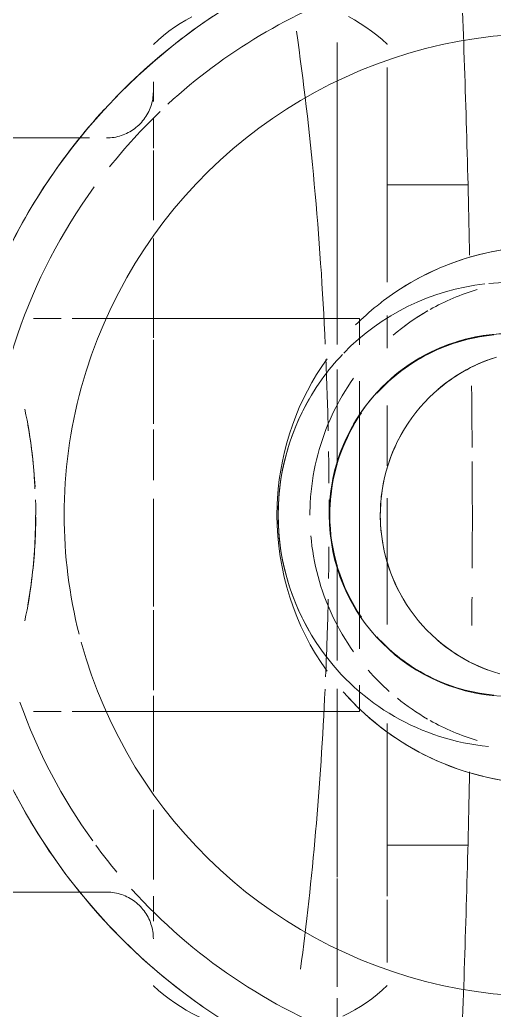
# Model space of a CAD drawing. Header units: millimetres. Extents: x -4000 to 187956, y -58990 to 162485.
# Drawn here: x 80485.6 to 80508.56, y 7498.22 to 7546.13 of the extents above; entities that cross this region are included whole.
import ezdxf

# ---------------------------------------------------------------- set-up
doc = ezdxf.new("R2010")
doc.units = ezdxf.units.MM
doc.layers.add('A-FLOR-PATT', color=8, linetype='Continuous', lineweight=13)
doc.layers.add('P-SANR-FIXT', color=6, linetype='Continuous', lineweight=9)

# ---------------------------------------------------------------- blocks, each defined once
blk = doc.blocks.new('C307 - C307-V815-0_000')
at = {"layer": 'P-SANR-FIXT', "color": 50}
for p, q in [((7.688, -75.211), (7.594, -75.517)), ((-7.538, -75.68), (-7.639, -75.376)), ((-7.425, -75.979), (-7.538, -75.68)), ((-7.015, -76.847), (-7.163, -76.563)), ((-15.976, -76.778), (-15.976, -80.66)), ((-6.855, -77.124), (-7.015, -76.847)), ((-6.685, -77.395), (-6.855, -77.124)), ((15.976, -80.66), (15.976, -76.779)), ((-6.504, -77.659), (-6.685, -77.395)), ((-6.312, -77.915), (-6.504, -77.659)), ((-6.111, -78.163), (-6.312, -77.915)), ((-5.899, -78.404), (-6.111, -78.163)), ((-9.868, -78.717), (-9.877, -78.702)), ((-5.21, -79.071), (-5.448, -78.858)), ((-4.963, -79.275), (-5.21, -79.071)), ((4.847, -79.365), (4.588, -79.554)), ((5.097, -79.166), (4.847, -79.365)), ((-4.176, -79.824), (-4.446, -79.651)), ((-3.9, -79.985), (-4.176, -79.824)), ((-3.617, -80.135), (-3.9, -79.985)), ((4.05, -79.899), (3.771, -80.056)), ((4.322, -79.732), (4.05, -79.899)), ((4.588, -79.554), (4.322, -79.732)), ((-3.329, -80.274), (-3.617, -80.135)), ((-3.036, -80.402), (-3.329, -80.274)), ((-2.737, -80.517), (-3.036, -80.402)), ((3.771, -80.056), (3.485, -80.201)), ((-23.212, -81.166), (-23.001, -80.915)), ((-18.63, -80.66), (-21.654, -80.66)), ((-11.265, -80.66), (-21.654, -80.66)), ((-16.729, -80.66), (-18.42, -80.66)), ((-13.735, -80.66), (-16.729, -80.66)), ((-15.976, -80.66), (-14.759, -80.66)), ((-15.976, -80.66), (-11.296, -80.66)), ((-13.283, -80.66), (-11.296, -80.66)), ((-11.517, -80.66), (-12.578, -80.66)), ((-8.068, -80.66), (-9.658, -80.66)), ((-9.651, -80.66), (-8.164, -80.66)), ((-5.3, -80.66), (-3.117, -80.66)), ((-5.3, -80.66), (-2.47, -80.66)), ((-3.01, -80.66), (-5.154, -80.66)), ((-2.382, -80.66), (-5.154, -80.66)), ((-2.434, -80.621), (-2.737, -80.517)), ((-2.128, -80.712), (-2.434, -80.621)), ((-1.818, -80.791), (-2.128, -80.712)), ((-0.812, -80.66), (0, -80.66)), ((-0.812, -80.66), (0, -80.66)), ((0, -80.66), (-0.782, -80.66)), ((0, -80.66), (-0.782, -80.66)), ((0, -80.66), (5.3, -80.66)), ((0, -80.66), (5.3, -80.66)), ((5.154, -80.66), (0, -80.66)), ((5.154, -80.66), (0, -80.66)), ((10.085, -80.66), (11.073, -80.66)), ((10.085, -80.66), (11.073, -80.66)), ((11.256, -80.66), (10.136, -80.66)), ((13.383, -80.66), (10.136, -80.66)), ((11.296, -80.66), (13.283, -80.66)), ((11.296, -80.66), (15.976, -80.66)), ((12.578, -80.66), (11.517, -80.66)), ((18.434, -80.66), (13.383, -80.66)), ((16.729, -80.66), (13.735, -80.66)), ((14.759, -80.66), (15.976, -80.66)), ((18.42, -80.66), (16.729, -80.66)), ((21.654, -80.66), (18.621, -80.66)), ((21.654, -80.66), (18.621, -80.66)), ((22.768, -80.66), (22.99, -80.903)), ((22.99, -80.903), (23.201, -81.153)), ((-0.234, -80.997), (-0.553, -80.981)), ((23.201, -81.153), (23.403, -81.413)), ((23.403, -81.413), (23.594, -81.68)), ((23.594, -81.68), (23.774, -81.954)), ((-24.109, -82.538), (-23.951, -82.25)), ((-23.951, -82.25), (-23.783, -81.968)), ((0, -82.012), (-6.474, -82.012)), ((6.474, -82.012), (0, -82.012)), ((23.774, -81.954), (23.943, -82.235)), ((-22.855, -83.089), (-15.507, -83.089)), ((-15.079, -83.089), (-8.242, -83.089)), ((-7.041, -83.089), (-4.256, -83.089)), ((-6.812, -83.089), (-4.253, -83.089)), ((-4.256, -83.089), (-2.443, -83.089)), ((-4.253, -83.089), (-2.443, -83.089)), ((2.427, -83.089), (4.253, -83.089)), ((2.428, -83.089), (4.256, -83.089)), ((4.253, -83.089), (6.812, -83.089)), ((4.256, -83.089), (7.041, -83.089)), ((8.415, -83.089), (15.062, -83.089)), ((15.507, -83.089), (17.403, -83.089)), ((17.58, -83.089), (22.831, -83.089)), ((23.394, -83.089), (24.586, -83.089)), ((-20.005, -91.981), (-20.953, -91.981)), ((-20.005, -91.981), (-20.953, -91.981)), ((-20.479, -91.981), (-20.504, -91.981)), ((-20.389, -91.984), (-20.479, -91.981)), ((-20.299, -91.99), (-20.389, -91.984)), ((-17.753, -91.981), (-19.174, -91.981)), ((-14.262, -91.981), (-17.634, -91.981)), ((-14.262, -91.981), (-17.634, -91.981)), ((-8.578, -91.981), (-13.383, -91.981)), ((-8.578, -91.981), (-13.383, -91.981)), ((-7.036, -91.981), (-8.47, -91.981)), ((-4.414, -91.981), (-8.47, -91.981)), ((-4.414, -91.981), (-6.05, -91.981)), ((-1.678, -91.981), (-4.139, -91.981)), ((-1.678, -91.981), (-4.139, -91.981)), ((0, -91.981), (-0.782, -91.981)), ((0, -91.981), (-0.782, -91.981)), ((4.418, -91.981), (0.002, -91.981)), ((4.418, -91.981), (0.002, -91.981)), ((6.054, -91.981), (4.601, -91.981)), ((8.472, -91.981), (4.601, -91.981)), ((8.472, -91.981), (7.036, -91.981)), ((13.383, -91.981), (8.748, -91.981)), ((13.383, -91.981), (8.748, -91.981)), ((17.634, -91.981), (14.264, -91.981)), ((17.634, -91.981), (14.264, -91.981)), ((19.648, -91.981), (18.434, -91.981)), ((19.648, -91.981), (18.434, -91.981)), ((-20.209, -92), (-20.299, -91.99)), ((19.225, -92.377), (19.152, -92.429)), ((19.301, -92.327), (19.225, -92.377)), ((19.379, -92.28), (19.301, -92.327)), ((19.458, -92.237), (19.379, -92.28)), ((19.539, -92.197), (19.458, -92.237)), ((18.703, -92.874), (18.649, -92.947)), ((18.759, -92.803), (18.703, -92.874)), ((18.944, -92.604), (18.88, -92.668)), ((19.011, -92.543), (18.944, -92.604)), ((18.466, -93.259), (18.428, -93.341)), ((18.507, -93.178), (18.466, -93.259)), ((18.551, -93.099), (18.507, -93.178)), ((18.599, -93.022), (18.551, -93.099)), ((18.649, -92.947), (18.599, -93.022)), ((-18.355, -93.533), (-18.385, -93.448))]:
    blk.add_line(p, q, dxfattribs=at)
at = {"layer": 'P-SANR-FIXT', "color": 253}
for p, q in [((-9.5, -82.012), (-9.5, -95.913)), ((-8.227, -82.012), (-9.5, -82.012)), ((9.5, -82.012), (8.227, -82.012)), ((9.5, -95.913), (9.5, -82.012)), ((-9.5, -96.449), (-9.5, -97.779)), ((9.5, -97.779), (9.5, -96.442))]:
    blk.add_line(p, q, dxfattribs=at)
at = {"layer": 'P-SANR-FIXT', "color": 254}
for p, q in [((0, -82.012), (-6.474, -82.012)), ((6.474, -82.012), (0, -82.012)), ((-22.823, -83.089), (-20.059, -83.089)), ((-20.059, -83.089), (-8.258, -83.089)), ((8.435, -83.089), (17.52, -83.089)), ((17.595, -83.089), (20.059, -83.089)), ((20.059, -83.089), (22.799, -83.089)), ((23.37, -83.089), (24.574, -83.089)), ((-23.943, -90.406), (-24.101, -90.118)), ((-23.774, -90.688), (-23.943, -90.406)), ((23.951, -90.392), (23.783, -90.673)), ((24.109, -90.103), (23.951, -90.392)), ((-23.594, -90.962), (-23.774, -90.688)), ((-23.403, -91.229), (-23.594, -90.962)), ((23.603, -90.948), (23.413, -91.216)), ((23.783, -90.673), (23.603, -90.948)), ((-23.201, -91.488), (-23.403, -91.229)), ((-22.99, -91.739), (-23.201, -91.488)), ((23.212, -91.475), (23.001, -91.726)), ((23.413, -91.216), (23.212, -91.475)), ((-22.768, -91.981), (-22.99, -91.739)), ((22.779, -91.969), (22.768, -91.981)), ((23.001, -91.726), (22.779, -91.969)), ((-18.269, -93.885), (-18.285, -93.795)), ((-18.256, -93.974), (-18.269, -93.885)), ((18.273, -93.86), (18.259, -93.95)), ((18.29, -93.772), (18.273, -93.86)), ((18.311, -93.683), (18.29, -93.772)), ((18.335, -93.596), (18.311, -93.683)), ((18.362, -93.51), (18.335, -93.596)), ((-18.247, -94.064), (-18.256, -93.974)), ((-18.242, -94.155), (-18.247, -94.064)), ((-18.24, -94.245), (-18.242, -94.155)), ((18.243, -94.13), (18.24, -94.221)), ((18.24, -94.221), (18.24, -94.245)), ((18.24, -105.726), (18.24, -94.245)), ((18.249, -94.04), (18.243, -94.13)), ((18.259, -93.95), (18.249, -94.04)), ((-18.24, -95.069), (-18.24, -105.726))]:
    blk.add_line(p, q, dxfattribs=at)
at = {"layer": 'P-SANR-FIXT', "color": 250, "flags": 128}
for points in [[(-24.11, -89.115), (-23.446, -90.067), (-22.745, -90.99), (-22.008, -91.886), (-21.235, -92.751), (-20.428, -93.584), (-19.588, -94.384), (-18.718, -95.151), (-17.817, -95.881), (-16.888, -96.576), (-15.931, -97.232), (-14.95, -97.85), (-13.944, -98.428), (-12.916, -98.965)], [(13.392, -98.723), (14.41, -98.167), (15.404, -97.57), (16.375, -96.935), (17.319, -96.261), (18.235, -95.55), (19.122, -94.802), (19.979, -94.02), (20.803, -93.204), (21.595, -92.356), (22.351, -91.477), (23.072, -90.569), (23.757, -89.632), (24.403, -88.669)]]:
    blk.add_lwpolyline(points, dxfattribs=at)
at = {"layer": 'P-SANR-FIXT', "color": 50, "flags": 128}
for points in [[(7.594, -75.517), (7.487, -75.818), (7.368, -76.115), (7.238, -76.408), (7.096, -76.694), (6.943, -76.975), (6.778, -77.249), (6.603, -77.517), (6.417, -77.778), (6.221, -78.03)], [(-7.163, -76.563), (-7.3, -76.274), (-7.425, -75.979)], [(6.221, -78.03), (6.014, -78.275), (5.799, -78.511), (5.574, -78.739)], [(-5.448, -78.858), (-5.678, -78.635), (-5.899, -78.404)], [(5.574, -78.739), (5.34, -78.957), (5.097, -79.166)], [(-4.446, -79.651), (-4.708, -79.468), (-4.963, -79.275)], [(3.485, -80.201), (3.195, -80.334), (2.899, -80.456), (2.598, -80.566)], [(-23.001, -80.915), (-22.779, -80.672), (-22.768, -80.66)], [(-0.553, -80.981), (-0.872, -80.952), (-1.189, -80.911), (-1.505, -80.857), (-1.818, -80.791)], [(2.598, -80.566), (2.294, -80.664), (1.985, -80.75), (1.674, -80.823), (1.36, -80.884), (1.043, -80.932), (0.725, -80.967), (0.406, -80.99), (0.086, -81), (-0.234, -80.997)], [(-23.783, -81.968), (-23.603, -81.693), (-23.413, -81.426), (-23.212, -81.166)], [(23.943, -82.235), (24.101, -82.523), (24.247, -82.817)], [(20.504, -91.981), (20.413, -91.983), (20.323, -91.988), (20.233, -91.997)], [(-19.768, -92.104), (-19.855, -92.076), (-19.942, -92.052), (-20.03, -92.031), (-20.119, -92.014), (-20.209, -92)], [(-19.437, -92.248), (-19.517, -92.207), (-19.6, -92.17), (-19.683, -92.135), (-19.768, -92.104)], [(-18.993, -92.559), (-19.061, -92.5), (-19.132, -92.444), (-19.205, -92.391), (-19.281, -92.34), (-19.358, -92.293), (-19.437, -92.248)], [(19.152, -92.429), (19.08, -92.485), (19.011, -92.543)], [(19.878, -92.069), (19.792, -92.096), (19.706, -92.126), (19.622, -92.16), (19.539, -92.197)], [(20.054, -92.026), (19.966, -92.046), (19.878, -92.069)], [(20.233, -91.997), (20.143, -92.01), (20.054, -92.026)], [(-18.635, -92.967), (-18.688, -92.893), (-18.743, -92.822), (-18.802, -92.752), (-18.863, -92.685), (-18.926, -92.621), (-18.993, -92.559)], [(18.88, -92.668), (18.818, -92.734), (18.759, -92.803)], [(-18.455, -93.281), (-18.496, -93.2), (-18.539, -93.12), (-18.586, -93.043), (-18.635, -92.967)], [(-18.385, -93.448), (-18.418, -93.364), (-18.455, -93.281)], [(18.428, -93.341), (18.394, -93.425), (18.362, -93.51)], [(-18.285, -93.795), (-18.305, -93.707), (-18.328, -93.62), (-18.355, -93.533)]]:
    blk.add_lwpolyline(points, dxfattribs=at)
at = {"layer": 'P-SANR-FIXT', "color": 253}
for centre, radius, start, end in [((0, -73), 23.297, 126, 254.6892), ((0, -73), 23.297, 285.3108, 54), ((0, -73), 13, 128.0306, 217.0736), ((0, -73), 13, 311.1218, 51.9694), ((0, -74.691), 11.25, 176.0587, 185.3565), ((0, -74.691), 11.25, 176.0587, 185.3565), ((0, -74.691), 11.25, 186.4096, 225.8606), ((0, -74.691), 11.25, 186.4096, 225.8606), ((0, -74.691), 11.25, 305.5272, 354.5095), ((0, -74.691), 11.25, 305.5272, 354.5095), ((0, -73), 13, 218.8467, 225), ((0, -73), 27, 198.9872, 222.5988), ((0, -73), 27, 312.0986, 339.8647), ((0, -74.691), 11.25, 226.3051, 234.4728), ((0, -74.691), 11.25, 226.3051, 234.4728), ((0, -74.691), 11.25, 240, 270), ((0, -74.691), 11.25, 270, 300), ((0, -73), 29, 205.2024, 225.879), ((0, -73), 29, 314.5896, 321.9068), ((0, -73), 27, 223.6958, 231.4264), ((0, -73), 27, 306.282, 309.8028), ((0, -73), 27, 234, 268.3408), ((0, -73), 27, 289.5931, 305.7325)]:
    blk.add_arc(centre, radius, start, end, dxfattribs=at)
at = {"layer": 'P-SANR-FIXT', "color": 250}
for centre, radius, start, end in [((0, -74.691), 8.778, 90, 270), ((0, -74.691), 8.778, 270, 90), ((0, -74.691), 11.25, 234.4728, 270), ((0, -74.691), 11.25, 270, 305.5272), ((0, -73), 29, 321.9068, 325.6926), ((0, -73), 29, 293.5891, 314.5896), ((0, -73), 29, 227.4023, 245.2702)]:
    blk.add_arc(centre, radius, start, end, dxfattribs=at)
at = {"layer": 'P-SANR-FIXT', "color": 254}
for radius, start, end in [(13, 180, 217.0736), (13, 315, 360), (11.405, 196.8833, 209.3192), (11.405, 196.8833, 209.3192), (11.405, 330.6808, 343.1167), (11.405, 330.6808, 343.1167), (11.405, 210, 220.2711), (11.405, 210, 220.2711), (11.405, 321.0298, 329.9368), (11.405, 321.0298, 329.9368), (13, 217.0736, 218.8467), (11.405, 311.202, 318.4489), (11.405, 311.202, 318.4489), (13, 218.8467, 225), (11.405, 234.5386, 244.8205), (11.405, 234.5386, 244.8205), (11.405, 295.1795, 305.4614), (11.405, 295.1795, 305.4614), (13, 234.459, 266.4193), (13, 270, 305.541), (23.297, 254.6892, 270), (23.297, 270, 284.3056)]:
    blk.add_arc((0, -73), radius, start, end, dxfattribs=at)
at = {"layer": 'P-SANR-FIXT', "color": 50}
for centre, radius, start, end in [((0, -74.691), 8.75, 185.2896, 227.6865), ((0, -73), 8, 198.0165, 220.6075), ((0, -73), 8, 319.3925, 341.9835), ((0, -74.691), 8.75, 330, 354.7104), ((0, -73), 11.405, 196.8833, 209.3192), ((0, -73), 11.405, 330.6808, 343.1167), ((0, -73), 11.405, 210.0832, 220.2711), ((0, -73), 11.405, 321.0298, 329.9368), ((0, -74.691), 8.75, 312.3135, 330), ((0, -73), 8, 240, 255), ((0, -73), 8, 270, 300), ((0, -73), 13, 217.0736, 218.8467), ((0, -73), 8, 255, 270), ((0, -73), 11.405, 311.202, 318.4489), ((0, -74.691), 8.75, 235.6413, 264.2084), ((0, -74.691), 8.75, 270, 304.3587), ((0, -73), 11.405, 234.5386, 244.8205), ((0, -73), 11.405, 295.1795, 305.4614), ((0, -73), 13, 311.1218, 315), ((0, -73), 11.405, 244.8205, 265.5565), ((0, -73), 11.405, 244.8205, 265.5565), ((0, -73), 11.405, 244.8205, 265.5565), ((0, -73), 11.405, 275.0518, 295.1795), ((0, -73), 11.405, 275.0518, 295.1795), ((0, -73), 11.405, 275.0518, 295.1795), ((0, -73), 13, 234.459, 266.4193), ((0, -74.691), 8.75, 264.2084, 270), ((0, -73), 13, 270, 305.541), ((0, -73), 11.405, 265.5565, 270), ((0, -73), 11.405, 265.5565, 270), ((0, -73), 11.405, 265.5565, 270), ((0, -73), 13, 266.4193, 270), ((0, -73), 13, 266.4193, 270), ((0, -122.671), 25, 93.1133, 96.7072), ((0, -122.671), 25, 90, 91.6957), ((0, -122.671), 25, 83.2797, 89.7716), ((0, -122.671), 25, 96.7479, 101.8253), ((0, -122.671), 25, 78.1747, 83.2521)]:
    blk.add_arc(centre, radius, start, end, dxfattribs=at)
for points in [[(-3.268, -76.556), (-4.262, -76.562), (-5.256, -76.57), (-6.25, -76.581)], [(0, -76.544), (-0.864, -76.545), (-1.728, -76.548), (-2.593, -76.552)], [(2.57, -76.551), (1.711, -76.547), (0.854, -76.545), (0, -76.544)], [(5.341, -76.571), (4.882, -76.567), (4.424, -76.563), (3.967, -76.56)], [(-4.067, -83.52), (-4.605, -83.532), (-5.142, -83.547), (-5.679, -83.564)], [(-1.535, -83.482), (-2.049, -83.486), (-2.563, -83.492), (-3.077, -83.501)], [(-0.008, -83.475), (-0.251, -83.475), (-0.494, -83.476), (-0.737, -83.477)], [(3.076, -83.501), (2.563, -83.492), (2.048, -83.486), (1.534, -83.482)], [(5.678, -83.564), (5.142, -83.547), (4.605, -83.532), (4.067, -83.52)]]:
    blk.add_open_spline(points, degree=3, dxfattribs=at)
at = {"layer": 'P-SANR-FIXT', "color": 253}
for points in [[(-12.564, -76.677), (-16.614, -76.758), (-20.668, -76.877), (-24.727, -77.033)], [(24.723, -77.033), (20.576, -76.875), (16.477, -76.756), (12.426, -76.675)], [(-8.261, -83.663), (-13.494, -83.902), (-18.615, -84.369), (-23.413, -85.057)], [(21.969, -84.858), (17.646, -84.285), (13.084, -83.888), (8.433, -83.671)]]:
    blk.add_open_spline(points, degree=3, dxfattribs=at)
at = {"layer": 'P-SANR-FIXT', "color": 254}
for points in [[(-5.679, -83.564), (-6.293, -83.583), (-6.907, -83.605), (-7.518, -83.631)], [(7.832, -83.644), (7.116, -83.613), (6.398, -83.586), (5.678, -83.564)]]:
    blk.add_open_spline(points, degree=3, dxfattribs=at)
at = {"layer": 'P-SANR-FIXT', "color": 50}
for points, knots in [([(-4.346, -98.052), (-3.455, -97.894), (-2.437, -97.775), (-1.398, -97.718), (-1.272, -97.711)], [0.44444444, 0.44444444, 0.44444444, 0.44444444, 0.47916667, 0.48394045, 0.48394045, 0.48394045, 0.48394045]), ([(0.001, -97.681), (0.37, -97.681), (1.844, -97.711), (3.281, -97.866), (4.347, -98.054)], [0.49995961, 0.49995961, 0.49995961, 0.49995961, 0.51388889, 0.55555556, 0.55555556, 0.55555556, 0.55555556])]:
    blk.add_open_spline(points, degree=3, knots=knots, dxfattribs=at)
blk = doc.blocks.new('C307 - C307-V850-0_000')
at = {"layer": 'P-SANR-FIXT', "color": 50}
for p, q in [((7.688, -75.211), (7.594, -75.517)), ((-7.538, -75.68), (-7.639, -75.376)), ((-7.425, -75.979), (-7.538, -75.68)), ((7.594, -75.517), (7.487, -75.818)), ((-7.3, -76.274), (-7.425, -75.979)), ((7.368, -76.115), (7.238, -76.408)), ((7.487, -75.818), (7.368, -76.115)), ((-7.163, -76.563), (-7.3, -76.274)), ((-7.015, -76.847), (-7.163, -76.563)), ((7.238, -76.408), (7.096, -76.694)), ((-15.976, -76.778), (-15.976, -80.66)), ((-6.855, -77.124), (-7.015, -76.847)), ((-6.685, -77.395), (-6.855, -77.124)), ((6.943, -76.975), (6.778, -77.249)), ((7.096, -76.694), (6.943, -76.975)), ((15.976, -80.66), (15.976, -76.779)), ((-6.504, -77.659), (-6.685, -77.395)), ((6.603, -77.517), (6.417, -77.778)), ((6.778, -77.249), (6.603, -77.517)), ((-6.312, -77.915), (-6.504, -77.659)), ((-6.111, -78.163), (-6.312, -77.915)), ((6.221, -78.03), (6.014, -78.275)), ((6.417, -77.778), (6.221, -78.03)), ((-5.899, -78.404), (-6.111, -78.163)), ((-5.678, -78.635), (-5.899, -78.404)), ((5.799, -78.511), (5.574, -78.739)), ((6.014, -78.275), (5.799, -78.511)), ((-9.868, -78.717), (-9.877, -78.702)), ((-5.448, -78.858), (-5.678, -78.635)), ((-5.21, -79.071), (-5.448, -78.858)), ((5.34, -78.957), (5.097, -79.166)), ((5.574, -78.739), (5.34, -78.957)), ((-4.963, -79.275), (-5.21, -79.071)), ((-4.708, -79.468), (-4.963, -79.275)), ((-4.446, -79.651), (-4.708, -79.468)), ((4.847, -79.365), (4.588, -79.554)), ((5.097, -79.166), (4.847, -79.365)), ((-4.176, -79.824), (-4.446, -79.651)), ((-3.9, -79.985), (-4.176, -79.824)), ((-3.617, -80.135), (-3.9, -79.985)), ((4.05, -79.899), (3.771, -80.056)), ((4.322, -79.732), (4.05, -79.899)), ((4.588, -79.554), (4.322, -79.732)), ((-3.329, -80.274), (-3.617, -80.135)), ((-3.036, -80.402), (-3.329, -80.274)), ((-2.737, -80.517), (-3.036, -80.402)), ((2.899, -80.456), (2.598, -80.566)), ((3.195, -80.334), (2.899, -80.456)), ((3.485, -80.201), (3.195, -80.334)), ((3.771, -80.056), (3.485, -80.201)), ((-23.212, -81.166), (-23.001, -80.915)), ((-23.001, -80.915), (-22.779, -80.672)), ((-22.779, -80.672), (-22.768, -80.66)), ((-18.63, -80.66), (-21.654, -80.66)), ((-13.383, -80.66), (-21.654, -80.66)), ((-16.729, -80.66), (-18.42, -80.66)), ((-13.735, -80.66), (-16.729, -80.66)), ((-15.976, -80.66), (-14.759, -80.66)), ((-15.976, -80.66), (-11.296, -80.66)), ((-11.265, -80.66), (-13.383, -80.66)), ((-13.283, -80.66), (-11.296, -80.66)), ((-11.517, -80.66), (-12.578, -80.66)), ((-8.068, -80.66), (-9.658, -80.66)), ((-9.651, -80.66), (-8.164, -80.66)), ((-5.3, -80.66), (-3.117, -80.66)), ((-5.3, -80.66), (-2.47, -80.66)), ((-3.01, -80.66), (-5.154, -80.66)), ((-2.382, -80.66), (-5.154, -80.66)), ((-2.434, -80.621), (-2.737, -80.517)), ((-2.128, -80.712), (-2.434, -80.621)), ((-1.818, -80.791), (-2.128, -80.712)), ((-1.505, -80.857), (-1.818, -80.791)), ((-1.189, -80.911), (-1.505, -80.857)), ((-0.872, -80.952), (-1.189, -80.911)), ((-0.553, -80.981), (-0.872, -80.952)), ((-0.812, -80.66), (0, -80.66)), ((-0.812, -80.66), (0, -80.66)), ((0, -80.66), (-0.782, -80.66)), ((0, -80.66), (-0.782, -80.66)), ((0, -80.66), (5.3, -80.66)), ((0, -80.66), (5.3, -80.66)), ((5.154, -80.66), (0, -80.66)), ((5.154, -80.66), (0, -80.66)), ((1.043, -80.932), (0.725, -80.967)), ((1.36, -80.884), (1.043, -80.932)), ((1.674, -80.823), (1.36, -80.884)), ((1.985, -80.75), (1.674, -80.823)), ((2.294, -80.664), (1.985, -80.75)), ((2.598, -80.566), (2.294, -80.664)), ((10.085, -80.66), (11.073, -80.66)), ((10.085, -80.66), (11.073, -80.66)), ((11.256, -80.66), (10.136, -80.66)), ((13.383, -80.66), (10.136, -80.66)), ((11.296, -80.66), (13.283, -80.66)), ((11.296, -80.66), (15.976, -80.66)), ((12.578, -80.66), (11.517, -80.66)), ((18.434, -80.66), (13.383, -80.66)), ((16.729, -80.66), (13.735, -80.66)), ((14.759, -80.66), (15.976, -80.66)), ((18.42, -80.66), (16.729, -80.66)), ((21.654, -80.66), (18.621, -80.66)), ((21.654, -80.66), (18.621, -80.66)), ((22.768, -80.66), (22.99, -80.903)), ((22.99, -80.903), (23.201, -81.153)), ((-23.603, -81.693), (-23.413, -81.426)), ((-23.413, -81.426), (-23.212, -81.166)), ((-0.234, -80.997), (-0.553, -80.981)), ((0.086, -81), (-0.234, -80.997)), ((0.406, -80.99), (0.086, -81)), ((0.725, -80.967), (0.406, -80.99)), ((23.201, -81.153), (23.403, -81.413)), ((23.403, -81.413), (23.594, -81.68)), ((-23.783, -81.968), (-23.603, -81.693)), ((23.594, -81.68), (23.774, -81.954)), ((-24.109, -82.538), (-23.951, -82.25)), ((-23.951, -82.25), (-23.783, -81.968)), ((0, -82.012), (-6.474, -82.012)), ((6.474, -82.012), (0, -82.012)), ((23.774, -81.954), (23.943, -82.235)), ((23.943, -82.235), (24.101, -82.523)), ((-22.855, -83.089), (-15.507, -83.089)), ((-15.079, -83.089), (-8.242, -83.089)), ((-7.041, -83.089), (-4.256, -83.089)), ((-6.812, -83.089), (-4.253, -83.089)), ((-4.256, -83.089), (-2.443, -83.089)), ((-4.253, -83.089), (-2.443, -83.089)), ((2.427, -83.089), (4.253, -83.089)), ((2.428, -83.089), (4.256, -83.089)), ((4.253, -83.089), (6.812, -83.089)), ((4.256, -83.089), (7.041, -83.089)), ((8.415, -83.089), (15.062, -83.089)), ((15.507, -83.089), (17.403, -83.089)), ((17.58, -83.089), (22.831, -83.089)), ((23.394, -83.089), (24.586, -83.089)), ((-20.005, -91.981), (-20.953, -91.981)), ((-20.005, -91.981), (-20.953, -91.981)), ((-20.479, -91.981), (-20.504, -91.981)), ((-20.389, -91.984), (-20.479, -91.981)), ((-20.299, -91.99), (-20.389, -91.984)), ((-17.753, -91.981), (-19.174, -91.981)), ((-14.262, -91.981), (-17.634, -91.981)), ((-14.262, -91.981), (-17.634, -91.981)), ((-8.578, -91.981), (-13.383, -91.981)), ((-8.578, -91.981), (-13.383, -91.981)), ((-7.036, -91.981), (-8.47, -91.981)), ((-4.414, -91.981), (-8.47, -91.981)), ((-4.414, -91.981), (-6.05, -91.981)), ((-1.678, -91.981), (-4.139, -91.981)), ((-1.678, -91.981), (-4.139, -91.981)), ((0, -91.981), (-0.782, -91.981)), ((0, -91.981), (-0.782, -91.981)), ((4.418, -91.981), (0.002, -91.981)), ((4.418, -91.981), (0.002, -91.981)), ((6.054, -91.981), (4.601, -91.981)), ((8.472, -91.981), (4.601, -91.981)), ((8.472, -91.981), (7.036, -91.981)), ((13.383, -91.981), (8.748, -91.981)), ((13.383, -91.981), (8.748, -91.981)), ((17.634, -91.981), (14.264, -91.981)), ((17.634, -91.981), (14.264, -91.981)), ((19.648, -91.981), (18.434, -91.981)), ((19.648, -91.981), (18.434, -91.981)), ((20.413, -91.983), (20.323, -91.988)), ((20.504, -91.981), (20.413, -91.983)), ((-20.209, -92), (-20.299, -91.99)), ((-20.119, -92.014), (-20.209, -92)), ((-20.03, -92.031), (-20.119, -92.014)), ((-19.942, -92.052), (-20.03, -92.031)), ((-19.855, -92.076), (-19.942, -92.052)), ((-19.768, -92.104), (-19.855, -92.076)), ((-19.683, -92.135), (-19.768, -92.104)), ((-19.6, -92.17), (-19.683, -92.135)), ((-19.517, -92.207), (-19.6, -92.17)), ((-19.437, -92.248), (-19.517, -92.207)), ((-19.358, -92.293), (-19.437, -92.248)), ((-19.281, -92.34), (-19.358, -92.293)), ((-19.205, -92.391), (-19.281, -92.34)), ((-19.132, -92.444), (-19.205, -92.391)), ((-19.061, -92.5), (-19.132, -92.444)), ((19.152, -92.429), (19.08, -92.485)), ((19.225, -92.377), (19.152, -92.429)), ((19.301, -92.327), (19.225, -92.377)), ((19.379, -92.28), (19.301, -92.327)), ((19.458, -92.237), (19.379, -92.28)), ((19.539, -92.197), (19.458, -92.237)), ((19.622, -92.16), (19.539, -92.197)), ((19.706, -92.126), (19.622, -92.16)), ((19.792, -92.096), (19.706, -92.126)), ((19.878, -92.069), (19.792, -92.096)), ((19.966, -92.046), (19.878, -92.069)), ((20.054, -92.026), (19.966, -92.046)), ((20.143, -92.01), (20.054, -92.026)), ((20.233, -91.997), (20.143, -92.01)), ((20.323, -91.988), (20.233, -91.997)), ((-18.993, -92.559), (-19.061, -92.5)), ((-18.926, -92.621), (-18.993, -92.559)), ((-18.863, -92.685), (-18.926, -92.621)), ((-18.802, -92.752), (-18.863, -92.685)), ((-18.743, -92.822), (-18.802, -92.752)), ((-18.688, -92.893), (-18.743, -92.822)), ((-18.635, -92.967), (-18.688, -92.893)), ((18.703, -92.874), (18.649, -92.947)), ((18.759, -92.803), (18.703, -92.874)), ((18.818, -92.734), (18.759, -92.803)), ((18.88, -92.668), (18.818, -92.734)), ((19.08, -92.485), (19.011, -92.543)), ((-18.586, -93.043), (-18.635, -92.967)), ((-18.539, -93.12), (-18.586, -93.043)), ((-18.496, -93.2), (-18.539, -93.12)), ((-18.455, -93.281), (-18.496, -93.2)), ((-18.418, -93.364), (-18.455, -93.281)), ((-18.385, -93.448), (-18.418, -93.364)), ((18.428, -93.341), (18.394, -93.425)), ((18.466, -93.259), (18.428, -93.341)), ((18.507, -93.178), (18.466, -93.259)), ((18.551, -93.099), (18.507, -93.178)), ((18.599, -93.022), (18.551, -93.099)), ((18.649, -92.947), (18.599, -93.022)), ((-18.355, -93.533), (-18.385, -93.448)), ((-18.328, -93.62), (-18.355, -93.533)), ((-18.305, -93.707), (-18.328, -93.62)), ((-18.285, -93.795), (-18.305, -93.707)), ((18.394, -93.425), (18.362, -93.51))]:
    blk.add_line(p, q, dxfattribs=at)
at = {"layer": 'P-SANR-FIXT', "color": 253}
for p, q in [((-9.5, -82.012), (-9.5, -95.913)), ((-8.227, -82.012), (-9.5, -82.012)), ((9.5, -82.012), (8.227, -82.012)), ((9.5, -95.913), (9.5, -82.012)), ((-9.5, -96.449), (-9.5, -97.779)), ((9.5, -97.779), (9.5, -96.442))]:
    blk.add_line(p, q, dxfattribs=at)
at = {"layer": 'P-SANR-FIXT', "color": 254}
for p, q in [((0, -82.012), (-6.474, -82.012)), ((6.474, -82.012), (0, -82.012)), ((-22.823, -83.089), (-8.258, -83.089)), ((8.435, -83.089), (17.52, -83.089)), ((17.595, -83.089), (22.799, -83.089)), ((23.37, -83.089), (24.574, -83.089)), ((18.29, -93.772), (18.273, -93.86)), ((-18.247, -94.064), (-18.256, -93.974)), ((18.24, -105.726), (18.24, -94.245)), ((-18.24, -95.069), (-18.24, -105.726))]:
    blk.add_line(p, q, dxfattribs=at)
at = {"layer": 'P-SANR-FIXT', "color": 250, "flags": 128}
for points in [[(-24.11, -89.115), (-23.446, -90.067), (-22.745, -90.99), (-22.008, -91.886), (-21.235, -92.751), (-20.428, -93.584), (-19.588, -94.384), (-18.718, -95.151), (-17.817, -95.881), (-16.888, -96.576), (-15.931, -97.232), (-14.95, -97.85), (-13.944, -98.428), (-12.916, -98.965)], [(13.392, -98.723), (14.41, -98.167), (15.404, -97.57), (16.375, -96.935), (17.319, -96.261), (18.235, -95.55), (19.122, -94.802), (19.979, -94.02), (20.803, -93.204), (21.595, -92.356), (22.351, -91.477), (23.072, -90.569), (23.757, -89.632), (24.403, -88.669)]]:
    blk.add_lwpolyline(points, dxfattribs=at)
at = {"layer": 'P-SANR-FIXT', "color": 254, "flags": 128}
for points in [[(24.509, -89.204), (24.388, -89.509), (24.254, -89.809), (24.109, -90.103), (23.951, -90.392)], [(-23.594, -90.962), (-23.774, -90.688), (-23.943, -90.406), (-24.101, -90.118)], [(23.951, -90.392), (23.783, -90.673), (23.603, -90.948)], [(-23.201, -91.488), (-23.403, -91.229), (-23.594, -90.962)], [(23.603, -90.948), (23.413, -91.216), (23.212, -91.475), (23.001, -91.726), (22.779, -91.969), (22.768, -91.981)], [(-22.768, -91.981), (-22.99, -91.739), (-23.201, -91.488)], [(-18.256, -93.974), (-18.269, -93.885), (-18.285, -93.795)], [(18.273, -93.86), (18.259, -93.95), (18.249, -94.04)], [(18.362, -93.51), (18.335, -93.596), (18.311, -93.683), (18.29, -93.772)], [(-18.24, -94.245), (-18.242, -94.155), (-18.247, -94.064)], [(18.249, -94.04), (18.243, -94.13), (18.24, -94.221), (18.24, -94.245)]]:
    blk.add_lwpolyline(points, dxfattribs=at)
at = {"layer": 'P-SANR-FIXT', "color": 50, "flags": 128}
blk.add_lwpolyline([(19.011, -92.543), (18.944, -92.604), (18.88, -92.668)], dxfattribs=at)
at = {"layer": 'P-SANR-FIXT', "color": 253}
for centre, radius, start, end in [((0, -73), 23.297, 126, 254.6892), ((0, -73), 23.297, 285.3108, 54), ((0, -73), 13, 128.0306, 217.0736), ((0, -73), 13, 311.1218, 51.9694), ((0, -74.691), 11.25, 176.0587, 185.3565), ((0, -74.691), 11.25, 176.0587, 185.3565), ((0, -74.691), 11.25, 186.4096, 225.8606), ((0, -74.691), 11.25, 186.4096, 225.8606), ((0, -74.691), 11.25, 305.5272, 354.5095), ((0, -74.691), 11.25, 305.5272, 354.5095), ((0, -73), 13, 218.8467, 225), ((0, -73), 27, 198.9872, 222.5988), ((0, -73), 27, 312.0986, 339.8647), ((0, -74.691), 11.25, 226.3051, 234.4728), ((0, -74.691), 11.25, 226.3051, 234.4728), ((0, -74.691), 11.25, 240, 270), ((0, -74.691), 11.25, 270, 300), ((0, -73), 29, 205.2024, 225.879), ((0, -73), 29, 314.5896, 321.9068), ((0, -73), 27, 223.6958, 231.4264), ((0, -73), 27, 306.282, 309.8028), ((0, -73), 27, 234, 268.3408), ((0, -73), 27, 289.5931, 305.7325)]:
    blk.add_arc(centre, radius, start, end, dxfattribs=at)
at = {"layer": 'P-SANR-FIXT', "color": 254}
for radius, start, end in [(13, 315, 45), (13, 180, 217.0736), (11.405, 196.8833, 209.3192), (11.405, 196.8833, 209.3192), (11.405, 330.6808, 343.1167), (11.405, 330.6808, 343.1167), (11.405, 210, 220.2711), (11.405, 210, 220.2711), (11.405, 321.0298, 329.9368), (11.405, 321.0298, 329.9368), (13, 217.0736, 218.8467), (11.405, 311.202, 318.4489), (11.405, 311.202, 318.4489), (13, 218.8467, 225), (11.405, 234.5386, 244.8205), (11.405, 234.5386, 244.8205), (11.405, 295.1795, 305.4614), (11.405, 295.1795, 305.4614), (13, 234.459, 266.4193), (13, 270, 305.541), (23.297, 254.6892, 270), (23.297, 270, 284.3056)]:
    blk.add_arc((0, -73), radius, start, end, dxfattribs=at)
at = {"layer": 'P-SANR-FIXT', "color": 250}
for centre, radius, start, end in [((0, -74.691), 8.778, 90, 270), ((0, -74.691), 8.778, 270, 90), ((0, -74.691), 11.25, 234.4728, 270), ((0, -74.691), 11.25, 270, 305.5272), ((0, -73), 29, 321.9068, 325.6926), ((0, -73), 29, 293.5891, 314.5896), ((0, -73), 29, 227.4023, 245.2702)]:
    blk.add_arc(centre, radius, start, end, dxfattribs=at)
at = {"layer": 'P-SANR-FIXT', "color": 50}
for centre, radius, start, end in [((0, -74.691), 8.75, 185.2896, 210), ((0, -73), 8, 198.0165, 210), ((0, -73), 8, 330, 341.9835), ((0, -74.691), 8.75, 330, 354.7104), ((0, -73), 11.405, 196.8833, 209.3192), ((0, -73), 11.405, 330.6808, 343.1167), ((0, -73), 8, 210, 220.6075), ((0, -73), 8, 319.3925, 330), ((0, -73), 11.405, 210.0832, 220.2711), ((0, -73), 11.405, 321.0298, 329.9368), ((0, -74.691), 8.75, 210, 227.6865), ((0, -74.691), 8.75, 312.3135, 330), ((0, -73), 8, 240, 255), ((0, -73), 8, 285, 300), ((0, -73), 13, 217.0736, 218.8467), ((0, -73), 8, 255, 270), ((0, -73), 8, 270, 285), ((0, -73), 11.405, 311.202, 318.4489), ((0, -74.691), 8.75, 235.6413, 264.2084), ((0, -74.691), 8.75, 270, 304.3587), ((0, -73), 11.405, 234.5386, 244.8205), ((0, -73), 11.405, 295.1795, 305.4614), ((0, -73), 13, 311.1218, 315), ((0, -73), 11.405, 244.8205, 265.5565), ((0, -73), 11.405, 244.8205, 265.5565), ((0, -73), 11.405, 244.8205, 265.5565), ((0, -73), 11.405, 275.0518, 295.1795), ((0, -73), 11.405, 275.0518, 295.1795), ((0, -73), 11.405, 275.0518, 295.1795), ((0, -73), 13, 234.459, 266.4193), ((0, -74.691), 8.75, 264.2084, 270), ((0, -73), 13, 270, 305.541), ((0, -73), 11.405, 265.5565, 270), ((0, -73), 11.405, 265.5565, 270), ((0, -73), 11.405, 265.5565, 270), ((0, -73), 13, 266.4193, 270), ((0, -73), 13, 266.4193, 270), ((0, -122.671), 25, 93.1133, 96.7072), ((0, -122.671), 25, 90, 91.6957), ((0, -122.671), 25, 83.2797, 89.7716), ((0, -122.671), 25, 96.7479, 101.8253), ((0, -122.671), 25, 78.1747, 83.2521)]:
    blk.add_arc(centre, radius, start, end, dxfattribs=at)
for points in [[(-3.268, -76.556), (-4.262, -76.562), (-5.256, -76.57), (-6.25, -76.581)], [(0, -76.544), (-0.864, -76.545), (-1.728, -76.548), (-2.593, -76.552)], [(2.57, -76.551), (1.711, -76.547), (0.854, -76.545), (0, -76.544)], [(5.341, -76.571), (4.882, -76.567), (4.424, -76.563), (3.967, -76.56)], [(-4.067, -83.52), (-4.605, -83.532), (-5.142, -83.547), (-5.679, -83.564)], [(-1.535, -83.482), (-2.049, -83.486), (-2.563, -83.492), (-3.077, -83.501)], [(-0.008, -83.475), (-0.251, -83.475), (-0.494, -83.476), (-0.737, -83.477)], [(3.076, -83.501), (2.563, -83.492), (2.048, -83.486), (1.534, -83.482)], [(5.678, -83.564), (5.142, -83.547), (4.605, -83.532), (4.067, -83.52)]]:
    blk.add_open_spline(points, degree=3, dxfattribs=at)
at = {"layer": 'P-SANR-FIXT', "color": 253}
for points in [[(-12.564, -76.677), (-16.614, -76.758), (-20.668, -76.877), (-24.727, -77.033)], [(24.723, -77.033), (20.576, -76.875), (16.477, -76.756), (12.426, -76.675)], [(-8.261, -83.663), (-13.494, -83.902), (-18.615, -84.369), (-23.413, -85.057)], [(21.969, -84.858), (17.646, -84.285), (13.084, -83.888), (8.433, -83.671)]]:
    blk.add_open_spline(points, degree=3, dxfattribs=at)
at = {"layer": 'P-SANR-FIXT', "color": 254}
for points in [[(-5.679, -83.564), (-6.293, -83.583), (-6.907, -83.605), (-7.518, -83.631)], [(7.832, -83.644), (7.116, -83.613), (6.398, -83.586), (5.678, -83.564)]]:
    blk.add_open_spline(points, degree=3, dxfattribs=at)
at = {"layer": 'P-SANR-FIXT', "color": 50}
for points, knots in [([(-4.346, -98.052), (-3.455, -97.894), (-2.437, -97.775), (-1.398, -97.718), (-1.272, -97.711)], [0.44444444, 0.44444444, 0.44444444, 0.44444444, 0.47916667, 0.48394045, 0.48394045, 0.48394045, 0.48394045]), ([(0.001, -97.681), (0.37, -97.681), (1.844, -97.711), (3.281, -97.866), (4.347, -98.054)], [0.49995962, 0.49995962, 0.49995962, 0.49995962, 0.51388889, 0.55555556, 0.55555556, 0.55555556, 0.55555556])]:
    blk.add_open_spline(points, degree=3, knots=knots, dxfattribs=at)
blk = doc.blocks.new('CMF2_NHAXUONG_A_rvt-1-0_000')
at = {"layer": 'A-FLOR-PATT', "lineweight": 9}
h = blk.add_hatch(dxfattribs=at)
h.set_pattern_fill('FP_25', color=252, style=0, pattern_type=2)
h.set_pattern_definition([(89.998, (160159.3, 137898.8), (-600, 0.021), []), (179.998, (160159.3, 137898.8), (-0.021, -600), [])])
h.paths.add_polyline_path([(154749.885, 498.905), (160009.361, 498.905), (160009.253, 1898.495), (156700.319, 1898.502), (156700.429, 1498.542), (156600.36, 1498.542), (156600.355, 2298.535), (158059.007, 2298.535), (158058.95, 5748.613), (156099.885, 5748.433), (156099.885, 4399.903), (155999.885, 4399.903), (155999.885, 5748.487), (154749.885, 5748.543), (154749.885, 751.936)])
h.paths.add_polyline_path([(160209.304, 1748.67), (165509.359, 1749.398), (165509.051, 3698.263), (162659.146, 3698.263), (162659.146, 3548.445), (162459.146, 3548.445), (162459.145, 4948.703), (161059.263, 4948.825), (161059.26, 4898.283), (160209.362, 4898.913), (160209.254, 3698.445), (160859.147, 3698.445), (160859.147, 3498.445), (160209.147, 3498.445), (160209.289, 1919.983)])
h.paths.add_polyline_path([(158997.487, 2198.535), (159409.364, 2198.535), (159409.364, 3498.619), (158258.791, 3498.619), (158258.791, 2198.535), (158714.043, 2198.535)])
h.paths.add_polyline_path([(159280.912, 3698.445), (160009.147, 3698.445), (160009.147, 4898.728), (159959.048, 4898.641), (159959.853, 5848.631), (158258.554, 5848.622), (158258.554, 3698.445)])
h.paths.add_polyline_path([(83409.046, 5348.514), (85559.046, 5348.514), (85559.046, 6948.514), (83409.046, 6948.514), (83409.046, 5424.086)])
h.paths.add_polyline_path([(83209.258, 5348.602), (83209.258, 10108.828), (82009.258, 10108.828), (82009.258, 8808.828), (80984.258, 8808.828), (80984.046, 7248.514), (82234.046, 7248.514), (82234.046, 5348.602)])
h.paths.add_polyline_path([(80485.393, 6361.014), (80784.258, 6361.014), (80784.258, 8808.828), (79759.258, 8808.828), (79759.258, 10108.828), (78559.258, 10108.828), (78559.258, 6361.014), (79918.524, 6361.014)])
h.paths.add_polyline_path([(79959.258, 9008.828), (81809.258, 9008.828), (81809.258, 10208.828), (79959.258, 10208.828), (79959.258, 10096.236)])
h.paths.add_polyline_path([(5374.563, 15998.65), (5859.046, 15998.65), (5859.046, 18498.577), (509.048, 18498.577), (509.048, 17048.643), (4299.776, 17048.643), (4299.776, 15998.65), (5091.129, 15998.65)])
h.paths.add_polyline_path([(4409.041, 18698.577), (5959.046, 18698.577), (5959.046, 20998.578), (4409.041, 20998.578), (4409.041, 19440.536)])
h.paths.add_polyline_path([(509.048, 21198.577), (5859.046, 21198.578), (5859.046, 24898.283), (3969.26, 24898.283), (3969.26, 22848.578), (4609.26, 22848.578), (4609.26, 22743.94), (3769.26, 22743.94), (3769.26, 24698.746), (509.048, 24698.746), (509.048, 22798.578), (2129.26, 22798.578), (2129.26, 23198.57), (2229.26, 23198.57), (2229.26, 22398.578), (509.048, 22398.578), (509.048, 21776.61)])
h.paths.add_polyline_path([(4249.784, 73948.537), (5800.212, 73948.647), (5800.212, 76398.641), (4359.046, 76398.641), (4359.046, 76098.597), (509.26, 76098.685), (509.26, 73998.606), (4159.048, 73998.606), (4159.048, 74648.65), (4249.784, 74648.65), (4249.784, 74338.296)])
h.paths.add_polyline_path([(161750.212, 73948.538), (161750.212, 74640.013), (161850.206, 74640.013), (161850.309, 73998.606), (165509.368, 73998.694), (165509.368, 76098.685), (161659.474, 76098.597), (161659.474, 76398.641), (160200, 76398.641), (160200, 73948.649), (161548.409, 73948.552)])
h.paths.add_polyline_path([(161548.409, 76598.641), (161659.046, 76598.641), (161659.046, 78298.641), (160209.046, 78298.641), (160209.046, 76598.641)])
h.paths.add_polyline_path([(5091.129, 76598.641), (5809.477, 76598.641), (5809.477, 78298.641), (4359.477, 78298.641), (4359.477, 76598.641)])
h.paths.add_polyline_path([(160199.739, 78498.639), (161659.315, 78498.663), (161659.633, 78798.619), (165509.581, 78798.685), (165509.051, 80348.641), (161859.474, 80348.641), (161859.474, 80048.65), (161750, 80048.65), (161750, 80948.673), (160200.166, 80948.253), (160200.032, 80178.483)])
h.paths.add_polyline_path([(5709.477, 78498.641), (5709.477, 80948.283), (4249.997, 80948.283), (4249.997, 80299.284), (4149.786, 80299.284), (4149.786, 80348.641), (509.26, 80348.641), (508.939, 78798.685), (4159.156, 78798.597), (4159.477, 78498.641), (5091.129, 78498.641)])
h.paths.add_polyline_path([(86109.472, 132101.223), (86109.472, 133323.816), (84609.472, 133323.816), (84609.472, 132101.223)])
h.paths.add_polyline_path([(83259.472, 132200.855), (84409.472, 132200.855), (84409.472, 133523.816), (85259.472, 133523.816), (85259.26, 134848.409), (83259.472, 134848.409), (83259.472, 132740.168)])
h.paths.add_polyline_path([(87459.258, 132201.223), (87459.258, 134848.593), (85459.472, 134848.226), (85459.472, 133523.816), (86309.472, 133526.053), (86309.472, 132201.223), (86721.014, 132201.223)])
h.paths.add_polyline_path([(11209.154, 135098.741), (11209.049, 140698.728), (6109.258, 140698.728), (6109.258, 139698.738), (6059.047, 139698.738), (6059.045, 139098.68), (9550.261, 139098.701), (9550.258, 139498.686), (9650.258, 139498.686), (9650.263, 138698.694), (7959.614, 138698.694), (7959.613, 135098.747), (9859.048, 135098.754), (9859.048, 137148.744), (9259.048, 137148.744), (9259.048, 137348.744), (10059.048, 137348.744), (10059.048, 135098.753), (10759.871, 135098.746)])
h.paths.add_polyline_path([(156349.859, 135098.753), (156349.859, 136499.688), (156449.859, 136499.688), (156449.859, 135098.767), (158059.118, 135098.85), (158059.118, 138698.694), (156349.853, 138698.694), (156349.857, 139498.686), (156449.858, 139498.686), (156449.854, 139098.701), (159959.683, 139098.68), (159959.683, 140698.816), (154809.154, 140698.637), (154808.945, 135098.753)])
h.paths.add_polyline_path([(162549.789, 135998.603), (162549.79, 137398.747), (162659.049, 137398.747), (162659.049, 137248.798), (165509.378, 137248.816), (165509.632, 139448.496), (160159.474, 139448.496), (160159.474, 137398.747), (160750.212, 137398.747), (160750.212, 137298.747), (160149.79, 137298.747), (160149.79, 135998.826), (161548.409, 135998.696)])
h.paths.add_polyline_path([(3449.788, 135998.671), (5900.212, 135998.739), (5900.212, 137297.569), (5248.629, 137297.569), (5248.629, 137398.747), (5859.046, 137398.747), (5859.046, 139448.732), (509.359, 139448.732), (509.361, 137248.773), (3449.787, 137249.905), (3449.788, 136244.28)])
h.paths.add_polyline_path([(6059.046, 137398.747), (7159.62, 137398.747), (7159.62, 138698.694), (6059.046, 138698.694), (6059.046, 137412.318)])
h.paths.add_polyline_path([(158858.919, 137398.747), (159959.05, 137398.747), (159959.05, 138698.694), (158858.919, 138698.694), (158858.919, 137412.318)])
at = {"layer": 'P-SANR-FIXT', "color": 250, "lineweight": 9}
for name, rotation in [('C307 - C307-V815-0_000', 269.9999999999983), ('C307 - C307-V850-0_000', 269.9999999999976)]:
    blk.add_blockref(name, (80584.046, 7522.171), dxfattribs=dict(at, rotation=rotation))

msp = doc.modelspace()

# ---------------------------------------------------------------- block references
at = {"lineweight": 5}
msp.add_blockref('CMF2_NHAXUONG_A_rvt-1-0_000', (0, 0), dxfattribs=at)

doc.saveas('drawing.dxf')
